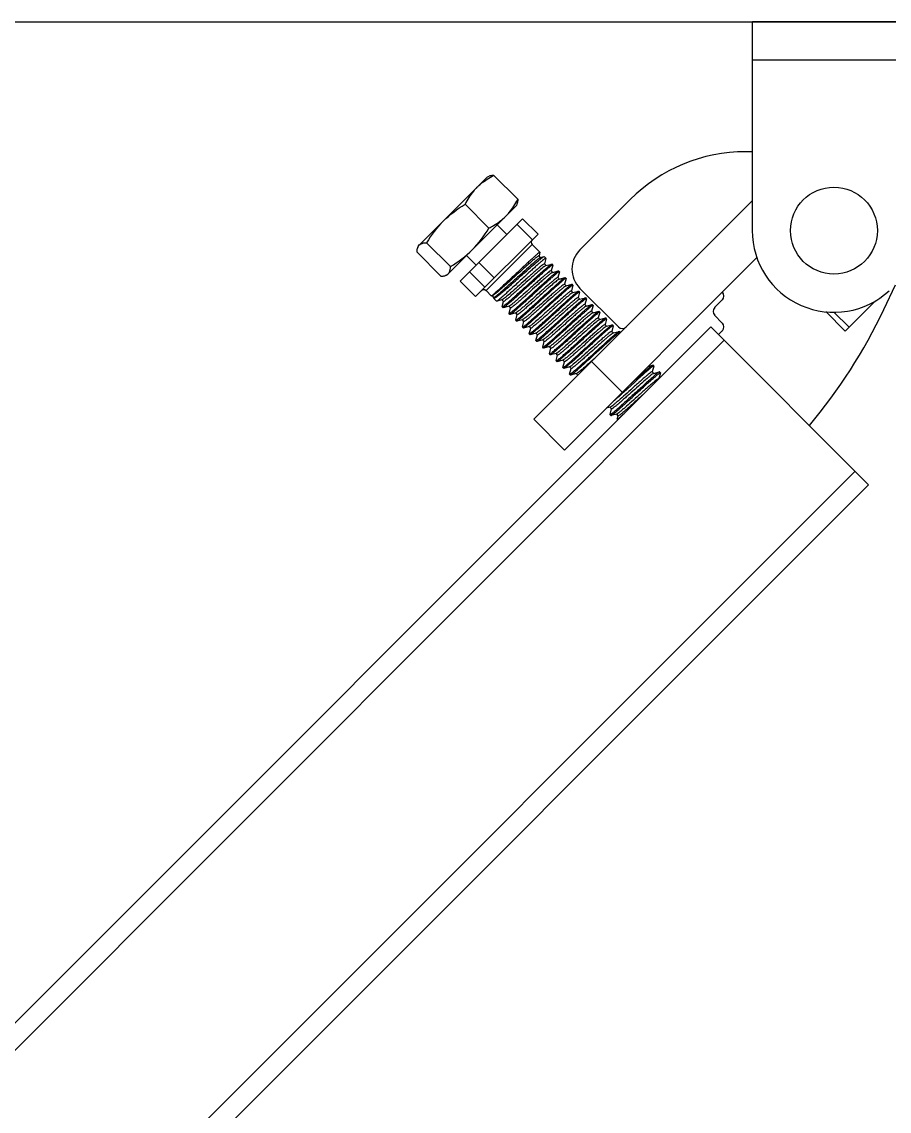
# Model space of a CAD drawing. Extents: x 27938 to 1507990, y 110129 to 923079.
# Drawn here: x 671995 to 673299, y 367902 to 369538 of the extents above; entities that cross this region are included whole.
import ezdxf

# ---------------------------------------------------------------- set-up
doc = ezdxf.new("R2010")
doc.units = 0
doc.header["$LTSCALE"] = 1000
doc.header["$MEASUREMENT"] = 0
doc.layers.add('BZ', color=2, linetype='Continuous')

msp = doc.modelspace()

# ---------------------------------------------------------------- linework, layer by layer
for p, q in [((673093, 369224.3), (673093, 369537.9)), ((673788, 369537.9), (673093, 369537.9)), ((673093, 369480.7), (673675.4, 369480.7)), ((673093, 369342.8), (673083, 369342.8)), ((672591.1, 369201.1), (672695.2, 369305.2)), ((672695.2, 369305.2), (672697.6, 369306.1)), ((672704.6, 369307.2), (672740.5, 369271.3)), ((672634.5, 369157.8), (672738.6, 369261.8)), ((672661.3, 369263.8), (672697.2, 369228)), ((672739.4, 369264.2), (672738.6, 369261.8)), ((673093, 369269.3), (672764.6, 368940.9)), ((672909.6, 369271), (672834, 369195.4)), ((672747.8, 369242.2), (672654.1, 369148.5)), ((672709.7, 369232.9), (672724.1, 369218.5)), ((672739.4, 369233.8), (672762.5, 369210.6)), ((672747.8, 369242.2), (672771, 369219.1)), ((672677.2, 369125.4), (672771, 369219.1)), ((672591.1, 369201.1), (672590.3, 369198.8)), ((672603.6, 369206.1), (672639.5, 369170.3)), ((672762.3, 369203.4), (672692.9, 369134.1)), ((672773.9, 369191.8), (672762.3, 369203.4)), ((672589.2, 369191.7), (672625, 369155.8)), ((672663.4, 369186.7), (672677.9, 369172.2)), ((672772.4, 369186.4), (672774.8, 369183.9)), ((672773.9, 369191.7), (672772.5, 369186.3)), ((672773.9, 369191.7), (672773.9, 369191.8)), ((672774.6, 369183.9), (672780.1, 369185.3)), ((672780.1, 369185.3), (672780.4, 369185.3)), ((672782.9, 369182.9), (672780.4, 369185.3)), ((672782.9, 369182.6), (672780.6, 369174.2)), ((672782.9, 369182.6), (672782.9, 369182.9)), ((672810.8, 368894.7), (673100, 369183.8)), ((672682, 369176.4), (672705.1, 369153.2)), ((672780.5, 369174.2), (672783, 369171.8)), ((672782.8, 369171.7), (672791.5, 369174)), ((672790.6, 369164.1), (672793.1, 369161.6)), ((672793, 369172.5), (672790.7, 369164.1)), ((672791.5, 369174), (672791.7, 369174)), ((672793, 369172.7), (672791.7, 369174)), ((672792.9, 369161.6), (672801.6, 369163.9)), ((672793, 369172.5), (672793, 369172.7)), ((672801.6, 369163.9), (672801.8, 369163.9)), ((672803.1, 369162.6), (672801.8, 369163.9)), ((672632.1, 369156.9), (672634.5, 369157.8)), ((672654.1, 369148.5), (672677.2, 369125.4)), ((672668, 369162.4), (672691.1, 369139.2)), ((672800.8, 369154), (672803.2, 369151.5)), ((672803.1, 369162.4), (672800.9, 369154)), ((672803, 369151.5), (672811.7, 369153.8)), ((672803.1, 369162.4), (672803.1, 369162.6)), ((672813.2, 369152.3), (672811, 369143.8)), ((672811.7, 369153.8), (672812, 369153.8)), ((672813.2, 369152.5), (672812, 369153.8)), ((672813.2, 369152.3), (672813.2, 369152.5)), ((672700.9, 369126), (672692.9, 369134.1)), ((672810.9, 369143.9), (672813.3, 369141.4)), ((672813.1, 369141.3), (672821.8, 369143.7)), ((672821, 369133.7), (672823.5, 369131.3)), ((672823.4, 369142.1), (672821.1, 369133.7)), ((672821.8, 369143.7), (672822.1, 369143.6)), ((672823.3, 369142.4), (672822.1, 369143.6)), ((672823.2, 369131.2), (672832, 369133.5)), ((672823.4, 369142.1), (672823.3, 369142.4)), ((672833.5, 369132), (672831.2, 369123.6)), ((672832, 369133.5), (672832.2, 369133.5)), ((672833.5, 369132.3), (672832.2, 369133.5)), ((672833.5, 369132), (672833.5, 369132.3)), ((672834, 369137.5), (672891.8, 369079.7)), ((673290.6, 369105.9), (673308.1, 369142.7)), ((672701, 369126), (672700.9, 369126)), ((672702.5, 369126.4), (672701, 369126)), ((672704.8, 369123.9), (672702.4, 369126.4)), ((672704.5, 369122.9), (672704.7, 369123.9)), ((672704.5, 369122.9), (672704.5, 369122.4)), ((672708.7, 369118.2), (672704.5, 369122.4)), ((672708.9, 369118.2), (672708.7, 369118.2)), ((672716.8, 369120.3), (672708.9, 369118.2)), ((672719, 369117.8), (672716.6, 369120.3)), ((672716.9, 369110.3), (672719, 369117.9)), ((672794.8, 369118.2), (672776.9, 369101.8)), ((672831.1, 369123.6), (672833.6, 369121.2)), ((672833.4, 369121.1), (672833.2, 369121.1)), ((672833.4, 369121.1), (672842.1, 369123.4)), ((672843.6, 369121.9), (672841.3, 369113.5)), ((672842.1, 369123.4), (672842.3, 369123.4)), ((672843.6, 369122.1), (672842.3, 369123.4)), ((672843.6, 369121.9), (672843.6, 369122.1)), ((673047.9, 369120.2), (673036.4, 369108.6)), ((673232.5, 369073.5), (673278, 369119)), ((672716.9, 369110.3), (672717, 369110)), ((672718.5, 369108.4), (672717, 369110)), ((672727.5, 369110.7), (672718.8, 369108.4)), ((672729.7, 369108.2), (672727.3, 369110.7)), ((672727.4, 369099.8), (672729.6, 369108.2)), ((672727.4, 369099.8), (672727.4, 369099.6)), ((672728.6, 369098.3), (672727.4, 369099.6)), ((672728.9, 369098.3), (672728.6, 369098.3)), ((672737.6, 369100.6), (672728.9, 369098.3)), ((672739.8, 369098.1), (672737.4, 369100.6)), ((672737.5, 369089.7), (672739.7, 369098.1)), ((672737.8, 369100.7), (672737.6, 369100.6)), ((672785.8, 369093), (672803.7, 369109.3)), ((672841.2, 369113.5), (672843.7, 369111)), ((672843.5, 369111), (672852.2, 369113.3)), ((672853.7, 369111.8), (672851.4, 369103.4)), ((672851.4, 369103.4), (672853.8, 369100.9)), ((672852.2, 369113.3), (672852.4, 369113.3)), ((672853.7, 369112), (672852.4, 369113.3)), ((672853.6, 369100.9), (672862.3, 369103.2)), ((672853.7, 369111.8), (672853.7, 369112)), ((672863.8, 369101.7), (672861.6, 369093.2)), ((672862.3, 369103.2), (672862.5, 369103.2)), ((672863.8, 369101.9), (672862.5, 369103.2)), ((672863.8, 369101.7), (672863.8, 369101.9)), ((673203.4, 369102.6), (673232.5, 369073.5)), ((673215.6, 369101.9), (673238.3, 369079.2)), ((672737.5, 369089.7), (672737.5, 369089.4)), ((672738.8, 369088.2), (672737.5, 369089.4)), ((672739, 369088.2), (672738.8, 369088.2)), ((672747.7, 369090.5), (672739, 369088.2)), ((672749.9, 369088), (672747.5, 369090.4)), ((672747.6, 369079.6), (672749.9, 369088)), ((672861.5, 369093.3), (672863.9, 369090.8)), ((672863.7, 369090.8), (672872.4, 369093.1)), ((672871.6, 369083.1), (672874, 369080.7)), ((672873.9, 369091.5), (672871.7, 369083.1)), ((672872.4, 369093.1), (672872.7, 369093.1)), ((672873.9, 369091.8), (672872.7, 369093.1)), ((672873.8, 369080.6), (672882.5, 369083)), ((672873.9, 369091.5), (672873.9, 369091.8)), ((672884.1, 369081.4), (672881.8, 369073)), ((672882.5, 369083), (672882.8, 369082.9)), ((672884, 369081.7), (672882.8, 369082.9)), ((673036.4, 369097.1), (673047.9, 369085.5)), ((670453.3, 366502.4), (673030.6, 369079.7)), ((672747.6, 369079.6), (672747.6, 369079.3)), ((672748.9, 369078.1), (672747.6, 369079.3)), ((672749.1, 369078), (672748.9, 369078.1)), ((672757.8, 369080.4), (672749.1, 369078)), ((672760.1, 369077.9), (672757.6, 369080.3)), ((672757.7, 369069.4), (672760, 369077.9)), ((672757.7, 369069.4), (672757.7, 369069.2)), ((672759, 369067.9), (672757.7, 369069.2)), ((672759.2, 369067.9), (672759, 369067.9)), ((672767.9, 369070.3), (672759.2, 369067.9)), ((672770.2, 369067.7), (672767.7, 369070.2)), ((672767.8, 369059.3), (672770.1, 369067.8)), ((672881.7, 369073), (672884.2, 369070.6)), ((672884, 369070.5), (672883.7, 369070.4)), ((672884, 369070.5), (672892.7, 369072.8)), ((672892.7, 369072.8), (672892.9, 369072.8)), ((672894.2, 369071.6), (672892.9, 369072.8)), ((672894.2, 369071.3), (672893.9, 369070.2)), ((672894.2, 369071.3), (672894.2, 369071.6)), ((673267.7, 368842.6), (673030.6, 369079.7)), ((673047.9, 369073.9), (673042.1, 369068.1)), ((670473.5, 366482.2), (673050.8, 369059.5)), ((672767.8, 369059.3), (672767.9, 369059.1)), ((672769.1, 369057.8), (672767.9, 369059.1)), ((672769.4, 369057.8), (672769.1, 369057.8)), ((672778.1, 369060.1), (672769.4, 369057.8)), ((672780.3, 369057.6), (672777.9, 369060.1)), ((672778, 369049.2), (672780.2, 369057.7)), ((672778, 369049.2), (672778, 369049)), ((672779.2, 369047.7), (672778, 369049)), ((672788.2, 369050), (672779.5, 369047.7)), ((672790.4, 369047.5), (672788, 369050)), ((672779.5, 369047.7), (672779.2, 369047.7)), ((672788.1, 369039.1), (672790.3, 369047.5)), ((672788.1, 369039.1), (672788.1, 369038.8)), ((672789.4, 369037.6), (672788.1, 369038.8)), ((672789.6, 369037.6), (672789.4, 369037.6)), ((672798.3, 369039.9), (672789.6, 369037.6)), ((672800.5, 369037.4), (672798.1, 369039.8)), ((672798.2, 369029), (672800.5, 369037.4)), ((672798.5, 369040), (672798.3, 369039.9)), ((672798.2, 369029), (672798.2, 369028.7)), ((672799.5, 369027.5), (672798.2, 369028.7)), ((672799.7, 369027.4), (672799.5, 369027.5)), ((672808.4, 369029.8), (672799.7, 369027.4)), ((672810.7, 369027.3), (672808.2, 369029.7)), ((672808.3, 369018.8), (672810.6, 369027.3)), ((672808.3, 369018.8), (672808.3, 369018.6)), ((672809.6, 369017.3), (672808.3, 369018.6)), ((672809.8, 369017.3), (672809.6, 369017.3)), ((672818.5, 369019.7), (672809.8, 369017.3)), ((672820.8, 369017.2), (672818.3, 369019.6)), ((672818.4, 369008.7), (672820.7, 369017.2)), ((672897.6, 368981.4), (672851.3, 369027.7)), ((672936.7, 369020.5), (672937.9, 369020.8)), ((672937.9, 369020.8), (672943.3, 369022.2)), ((672944.8, 369020.7), (672942.5, 369012.3)), ((672943.3, 369022.2), (672943.5, 369022.2)), ((672944.8, 369021), (672943.5, 369022.2)), ((672944.8, 369020.7), (672944.8, 369021)), ((672818.4, 369008.7), (672818.5, 369008.5)), ((672819.7, 369007.2), (672818.5, 369008.5)), ((672820, 369007.2), (672819.7, 369007.2)), ((672828.7, 369009.5), (672820, 369007.2)), ((672830.8, 369007.1), (672828.4, 369009.5)), ((672942.4, 369012.3), (672944.9, 369009.9)), ((672944.7, 369009.8), (672953.4, 369012.1)), ((672954.9, 369010.6), (672952.6, 369002.2)), ((672953.4, 369012.1), (672953.2, 369012.1)), ((672953.6, 369012.1), (672953.4, 369012.1)), ((672954.9, 369010.8), (672953.6, 369012.1)), ((672954.9, 369010.8), (672954.9, 369010.6)), ((672916.3, 368996.7), (672899.3, 368981.3)), ((672905.8, 368989.6), (672915, 368998)), ((672899.3, 368981.3), (672898.4, 368980.5)), ((672879.3, 368958.9), (672873.6, 368957.4)), ((672881.5, 368956.4), (672879, 368958.9)), ((672879.2, 368948), (672881.4, 368956.5)), ((672810.8, 368894.7), (672764.6, 368940.9)), ((672879.2, 368947.8), (672879.2, 368948)), ((672880.4, 368946.5), (672879.2, 368947.8)), ((672880.4, 368946.5), (672880.7, 368946.5)), ((672889.4, 368948.8), (672880.7, 368946.5)), ((672891.6, 368946.3), (672889.2, 368948.8)), ((672889.6, 368948.9), (672889.4, 368948.8)), ((672890.1, 368941), (672891.5, 368946.3)), ((672890.1, 368941), (672890.2, 368940.9)), ((672891.8, 368940.9), (672890.2, 368940.9)), ((670670.1, 366285.6), (673247.4, 368862.9)), ((670690.4, 366265.4), (673267.7, 368842.6))]:
    msp.add_line(p, q)
msp.add_circle((673215.6, 369224.3), 65.3)
for centre, radius, start, end in [((673083.1, 369097.5), 245.3, 90.0086, 135), ((673215.6, 369224.3), 122.7, 180, 312.6204), ((672765.7, 369206.9), 4.91, 135, 225), ((672862.9, 369166.5), 40.9, 135, 225), ((672689.4, 369130.6), 4.91, 45, 135), ((673042.2, 369126), 8.18, 315, 45), ((673042.2, 369102.9), 8.18, 135, 225), ((672552.1, 369457), 817.8, 320.0192, 334.5723), ((673042.2, 369079.7), 8.18, 315, 45), ((672897.6, 369085.5), 8.18, 225, 315), ((669916.1, 372319.8), 4410.1, 311.7193, 311.8446), ((674786.6, 366938.8), 2782.7, 132.0736, 132.2686)]:
    msp.add_arc(centre, radius, start, end)
for points, knots in [([(672679.2, 369289.3), (672681.1, 369291.1), (672688.8, 369298.1), (672697.7, 369303.6), (672704.6, 369307.2)], [0, 0, 0, 0, 0.248254, 1, 1, 1, 1]), ([(672704.6, 369307.2), (672704, 369307.1), (672701.6, 369307), (672699.2, 369306.7), (672697.5, 369306.1)], [0, 0, 0, 0, 0.270862, 1, 1, 1, 1]), ([(672679.2, 369289.3), (672677.4, 369287.4), (672670.4, 369279.7), (672664.9, 369270.8), (672661.3, 369263.8)], [0, 0, 0, 0, 0.248254, 1, 1, 1, 1]), ([(672722.6, 369245.9), (672724.4, 369247.7), (672731.4, 369255.4), (672736.9, 369264.3), (672740.5, 369271.3)], [0, 0, 0, 0, 0.248254, 1, 1, 1, 1]), ([(672740.5, 369271.3), (672740.5, 369270.6), (672740.4, 369268.2), (672740, 369265.8), (672739.4, 369264.2)], [0, 0, 0, 0, 0.270862, 1, 1, 1, 1]), ([(672697.2, 369228), (672699.5, 369229.2), (672708.6, 369234.1), (672717.1, 369240.4), (672722.6, 369245.9)], [0, 0, 0, 0, 0.25305, 1, 1, 1, 1]), ([(672589.2, 369191.7), (672589.2, 369192.3), (672589.3, 369194.8), (672589.7, 369197.2), (672590.3, 369198.8)], [0, 0, 0, 0, 0.270862, 1, 1, 1, 1]), ([(672590.3, 369198.8), (672590.4, 369199.2), (672591, 369200.6), (672591.9, 369201.9), (672592.6, 369202.7)], [0, 0, 0, 0, 0.261173, 1, 1, 1, 1]), ([(672592.6, 369202.7), (672593.2, 369203.3), (672596.4, 369205.6), (672600.6, 369206.1), (672603.6, 369206.1)], [0, 0, 0, 0, 0.22235, 1, 1, 1, 1]), ([(672772.4, 369186.4), (672772.3, 369186.4), (672771.9, 369186.3), (672771.3, 369186), (672770.4, 369185.4), (672768.6, 369184.1), (672765.7, 369181.7), (672761.5, 369178.1), (672756.5, 369173.7), (672750.8, 369168.6), (672744.6, 369163), (672738.2, 369157.2), (672731.8, 369151.4), (672725.6, 369145.8), (672719.8, 369140.7), (672714.6, 369136.1), (672710.3, 369132.3), (672706.8, 369129.4), (672704.4, 369127.5), (672703.1, 369126.6), (672702.5, 369126.4)], [0, 0, 0, 0, 0.003403, 0.010859, 0.022763, 0.03908, 0.084361, 0.145013, 0.218706, 0.302631, 0.393625, 0.488307, 0.583205, 0.674888, 0.760095, 0.835845, 0.89954, 0.949057, 0.982826, 1, 1, 1, 1]), ([(672773.8, 369183.5), (672773.1, 369183), (672771.3, 369181.7), (672766.5, 369177.8), (672758.7, 369170.9), (672747.8, 369161.1), (672737.8, 369152.1), (672729.7, 369144.8), (672724, 369139.7), (672718.9, 369135), (672714.4, 369131.1), (672710.7, 369127.9), (672708.1, 369125.9), (672706.5, 369124.7), (672705.7, 369124.2), (672705.2, 369123.9), (672704.9, 369123.9), (672704.8, 369123.9)], [0, 0, 0, 0, 0.028596, 0.073027, 0.202674, 0.370878, 0.554611, 0.644603, 0.729354, 0.806116, 0.872445, 0.926278, 0.966, 0.980209, 0.990539, 0.997006, 1, 1, 1, 1]), ([(672773.9, 369191.8), (672773.8, 369191.9), (672773.5, 369191.8), (672773.1, 369191.5), (672772.4, 369191), (672771, 369189.9), (672768.7, 369188), (672765.4, 369185), (672761.4, 369181.4), (672756.7, 369177), (672751.4, 369172.2), (672747.8, 369168.8), (672745.9, 369167.1)], [0, 0, 0, 0, 0.005961, 0.020019, 0.042763, 0.074169, 0.16218, 0.281779, 0.42973, 0.601989, 0.793845, 1, 1, 1, 1]), ([(672751.4, 369161.6), (672754.9, 369164.7), (672761.2, 369170.3), (672768.8, 369176.8), (672773.8, 369180.9), (672776.5, 369183.1), (672778.5, 369184.5), (672779.6, 369185.2), (672780.1, 369185.3)], [0, 0, 0, 0, 0.372718, 0.681061, 0.801832, 0.896452, 0.962849, 1, 1, 1, 1]), ([(672782.9, 369182.9), (672782.8, 369182.9), (672782.5, 369182.9), (672782, 369182.6), (672781.3, 369182.1), (672779.9, 369181.1), (672777.5, 369179.2), (672774.2, 369176.3), (672770, 369172.7), (672765.3, 369168.4), (672760, 369163.7), (672756.3, 369160.3), (672754.4, 369158.6)], [0, 0, 0, 0, 0.00672, 0.021093, 0.043999, 0.075491, 0.163523, 0.283007, 0.430749, 0.60272, 0.794233, 1, 1, 1, 1]), ([(672774.6, 369183.9), (672774.6, 369183.8), (672774.3, 369183.7), (672774, 369183.6), (672773.8, 369183.5)], [0, 0, 0, 0, 0.181453, 1, 1, 1, 1]), ([(672636, 369159.3), (672636.6, 369159.9), (672639, 369163.1), (672639.4, 369167.2), (672639.5, 369170.3)], [0, 0, 0, 0, 0.22235, 1, 1, 1, 1]), ([(672745.9, 369167.1), (672740.7, 369162.2), (672733, 369155), (672723, 369145.6), (672716.3, 369139.4), (672710.5, 369134.1), (672706.5, 369130.5), (672704, 369128.2), (672702.6, 369127.1), (672701.7, 369126.4), (672701.2, 369126.1), (672701, 369126)], [0, 0, 0, 0, 0.352343, 0.521286, 0.674411, 0.804337, 0.904804, 0.942423, 0.971006, 0.990237, 1, 1, 1, 1]), ([(672780.5, 369174.2), (672780.5, 369174.3), (672780.1, 369174.2), (672779.3, 369173.8), (672777.6, 369172.6), (672774.9, 369170.5), (672771.4, 369167.5), (672767.1, 369163.9), (672762.3, 369159.6), (672757, 369154.9), (672749.6, 369148.3), (672740.5, 369140.1), (672730.7, 369131.5), (672723.8, 369125.4), (672719.6, 369122.1), (672718.1, 369121), (672717.4, 369120.6)], [0, 0, 0, 0, 0.003326, 0.010207, 0.036006, 0.077506, 0.133409, 0.201849, 0.280515, 0.366741, 0.457609, 0.640942, 0.80605, 0.931108, 0.973278, 1, 1, 1, 1]), ([(672781.9, 369171.3), (672781.2, 369170.8), (672779.5, 369169.6), (672775.1, 369166.1), (672768, 369159.9), (672758.2, 369151.2), (672749.2, 369143.1), (672741.9, 369136.6), (672736.7, 369132), (672732, 369127.8), (672727.9, 369124.3), (672724.5, 369121.4), (672721.9, 369119.4), (672720.2, 369118.2), (672719.4, 369117.8), (672719.1, 369117.8), (672719, 369117.8)], [0, 0, 0, 0, 0.02987, 0.074864, 0.204049, 0.370755, 0.553129, 0.642736, 0.727349, 0.804209, 0.870824, 0.925059, 0.965214, 0.990129, 0.996773, 1, 1, 1, 1]), ([(672790.6, 369164.1), (672790.6, 369164.2), (672790.2, 369164.1), (672789.3, 369163.6), (672787.5, 369162.4), (672784.8, 369160.1), (672781.1, 369157), (672776.6, 369153.2), (672771.6, 369148.7), (672766.1, 369143.9), (672758.5, 369137), (672750.9, 369130.3), (672743.7, 369123.8), (672738.9, 369119.7), (672734.8, 369116.2), (672731.6, 369113.5), (672729.2, 369111.8), (672728, 369110.9), (672727.5, 369110.7)], [0, 0, 0, 0, 0.003454, 0.01069, 0.03788, 0.081592, 0.14037, 0.212137, 0.294327, 0.383985, 0.477885, 0.664852, 0.751185, 0.82854, 0.894141, 0.945652, 0.981282, 1, 1, 1, 1]), ([(672763.1, 369149.8), (672766.6, 369153), (672771.6, 369157.5), (672778, 369163.2), (672782.1, 369166.7), (672785.5, 369169.6), (672788.1, 369171.8), (672790, 369173.2), (672791.1, 369173.9), (672791.5, 369174)], [0, 0, 0, 0, 0.377224, 0.54287, 0.687753, 0.808376, 0.901881, 0.966123, 1, 1, 1, 1]), ([(672793, 369172.7), (672792.9, 369172.8), (672792.6, 369172.7), (672791.8, 369172.3), (672790.2, 369171.1), (672787.7, 369169.1), (672784.3, 369166.2), (672780.1, 369162.6), (672775.3, 369158.4), (672770.1, 369153.6), (672766.4, 369150.2), (672764.5, 369148.5)], [0, 0, 0, 0, 0.006764, 0.021168, 0.075586, 0.163643, 0.283139, 0.43087, 0.602811, 0.794278, 1, 1, 1, 1]), ([(672773.3, 369139.7), (672776.8, 369142.8), (672781.8, 369147.3), (672788.2, 369153), (672792.2, 369156.6), (672795.6, 369159.5), (672798.3, 369161.7), (672800.2, 369163.1), (672801.2, 369163.8), (672801.6, 369163.9)], [0, 0, 0, 0, 0.377469, 0.543191, 0.688109, 0.808726, 0.902172, 0.966298, 1, 1, 1, 1]), ([(672803.1, 369162.6), (672803, 369162.7), (672802.7, 369162.6), (672802.3, 369162.4), (672801.5, 369161.9), (672800.1, 369160.9), (672797.8, 369159), (672794.4, 369156.1), (672790.2, 369152.5), (672785.5, 369148.2), (672780.2, 369143.5), (672776.5, 369140.1), (672774.6, 369138.4)], [0, 0, 0, 0, 0.006769, 0.021177, 0.044114, 0.075625, 0.163681, 0.283172, 0.430898, 0.602836, 0.794292, 1, 1, 1, 1]), ([(672782.8, 369171.7), (672782.7, 369171.7), (672782.4, 369171.6), (672782.1, 369171.4), (672781.9, 369171.3)], [0, 0, 0, 0, 0.180154, 1, 1, 1, 1]), ([(672625, 369155.8), (672625.7, 369155.8), (672628.1, 369155.9), (672630.5, 369156.3), (672632.2, 369156.9)], [0, 0, 0, 0, 0.270862, 1, 1, 1, 1]), ([(672632.2, 369156.9), (672632.5, 369157.1), (672633.9, 369157.6), (672635.2, 369158.5), (672636, 369159.3)], [0, 0, 0, 0, 0.261173, 1, 1, 1, 1]), ([(672704.5, 369122.4), (672704.6, 369122.3), (672705.2, 369122.4), (672706, 369122.9), (672707.4, 369123.8), (672710, 369125.7), (672714.2, 369129.1), (672720.2, 369134.1), (672727.2, 369140.2), (672735, 369147.1), (672743.1, 369154.3), (672748.6, 369159.2), (672751.4, 369161.6)], [0, 0, 0, 0, 0.007718, 0.024092, 0.050069, 0.085552, 0.183385, 0.312896, 0.467567, 0.639554, 0.820094, 1, 1, 1, 1]), ([(672754.4, 369158.6), (672749.2, 369153.8), (672741.5, 369146.7), (672731.5, 369137.6), (672724.7, 369131.5), (672718.9, 369126.3), (672714.8, 369122.7), (672712.1, 369120.5), (672710.7, 369119.4), (672709.7, 369118.6), (672709.1, 369118.3), (672708.9, 369118.2)], [0, 0, 0, 0, 0.348378, 0.515751, 0.667951, 0.797828, 0.899283, 0.937823, 0.967619, 0.988371, 1, 1, 1, 1]), ([(672717, 369110), (672717.1, 369109.9), (672717.6, 369110.1), (672718.4, 369110.5), (672719.7, 369111.5), (672721.4, 369112.8), (672723.5, 369114.5), (672727.1, 369117.5), (672732.3, 369122), (672739.2, 369128.2), (672746.9, 369135.1), (672755, 369142.4), (672760.4, 369147.4), (672763.1, 369149.8)], [0, 0, 0, 0, 0.006963, 0.023033, 0.048864, 0.084278, 0.128882, 0.182131, 0.311785, 0.466682, 0.638948, 0.819791, 1, 1, 1, 1]), ([(672764.5, 369148.5), (672759.3, 369143.8), (672751.6, 369136.8), (672741.6, 369127.7), (672734.8, 369121.6), (672729, 369116.4), (672724.4, 369112.5), (672721.3, 369110), (672719.6, 369108.8), (672719, 369108.5), (672718.8, 369108.4)], [0, 0, 0, 0, 0.34673, 0.51345, 0.665272, 0.795129, 0.896992, 0.966206, 0.987594, 1, 1, 1, 1]), ([(672792.9, 369161.6), (672792.4, 369161.5), (672791.1, 369160.6), (672788.8, 369158.9), (672785.5, 369156.1), (672781.5, 369152.7), (672776.7, 369148.5), (672769.4, 369142.1), (672761.9, 369135.3), (672754.3, 369128.5), (672748.8, 369123.6), (672743.7, 369119.1), (672739.3, 369115.3), (672735.6, 369112.2), (672732.8, 369110), (672731, 369108.7), (672730.1, 369108.2), (672729.8, 369108.2), (672729.7, 369108.2)], [0, 0, 0, 0, 0.01868, 0.054279, 0.105765, 0.171349, 0.248696, 0.335028, 0.522011, 0.615926, 0.705601, 0.787808, 0.859593, 0.918386, 0.962109, 0.989307, 0.996546, 1, 1, 1, 1]), ([(672800.8, 369154), (672800.7, 369154), (672800.3, 369154), (672799.5, 369153.5), (672797.7, 369152.3), (672795, 369150.1), (672791.4, 369147.1), (672787.1, 369143.3), (672782.1, 369139), (672776.7, 369134.2), (672769.2, 369127.5), (672760.1, 369119.3), (672751.5, 369111.7), (672745.6, 369106.6), (672742.2, 369103.8), (672739.7, 369101.9), (672738.3, 369100.9), (672737.8, 369100.7)], [0, 0, 0, 0, 0.0034, 0.010481, 0.037064, 0.079814, 0.137351, 0.207694, 0.288393, 0.376621, 0.469285, 0.654869, 0.819322, 0.88628, 0.93982, 0.978116, 1, 1, 1, 1]), ([(672802.2, 369151.1), (672801.6, 369150.7), (672800, 369149.5), (672795.7, 369146.1), (672788.7, 369140.1), (672779, 369131.4), (672770.1, 369123.4), (672762.8, 369116.9), (672757.6, 369112.3), (672752.9, 369108.2), (672748.7, 369104.6), (672745.3, 369101.7), (672742.7, 369099.7), (672741, 369098.5), (672740.2, 369098.1), (672739.9, 369098), (672739.8, 369098.1)], [0, 0, 0, 0, 0.028607, 0.072452, 0.199893, 0.36582, 0.548462, 0.638549, 0.723814, 0.801433, 0.868843, 0.923828, 0.964605, 0.989945, 0.99671, 1, 1, 1, 1]), ([(672783.4, 369129.5), (672786.9, 369132.7), (672791.9, 369137.2), (672798.3, 369142.9), (672802.3, 369146.5), (672805.7, 369149.4), (672808.4, 369151.6), (672810.3, 369153), (672811.3, 369153.7), (672811.7, 369153.8)], [0, 0, 0, 0, 0.377471, 0.543199, 0.68812, 0.808735, 0.902176, 0.966298, 1, 1, 1, 1]), ([(672813.2, 369152.5), (672813.2, 369152.6), (672812.8, 369152.5), (672812.1, 369152.1), (672810.4, 369150.9), (672807.9, 369148.9), (672804.5, 369146), (672800.4, 369142.4), (672795.6, 369138.1), (672790.3, 369133.3), (672786.6, 369130), (672784.7, 369128.3)], [0, 0, 0, 0, 0.006751, 0.021138, 0.075529, 0.163569, 0.283057, 0.430793, 0.602755, 0.79425, 1, 1, 1, 1]), ([(672803, 369151.5), (672803, 369151.5), (672802.7, 369151.4), (672802.4, 369151.2), (672802.2, 369151.1)], [0, 0, 0, 0, 0.185393, 1, 1, 1, 1]), ([(672727.4, 369099.6), (672727.5, 369099.5), (672728, 369099.7), (672728.8, 369100.2), (672730.1, 369101.1), (672731.8, 369102.4), (672733.9, 369104.2), (672737.4, 369107.2), (672742.5, 369111.7), (672749.5, 369118), (672757.1, 369124.9), (672765.2, 369132.2), (672770.6, 369137.2), (672773.3, 369139.7)], [0, 0, 0, 0, 0.006649, 0.022591, 0.048358, 0.08374, 0.128335, 0.181594, 0.311309, 0.466309, 0.638694, 0.819661, 1, 1, 1, 1]), ([(672774.6, 369138.4), (672769.4, 369133.7), (672761.7, 369126.6), (672751.7, 369117.6), (672744.9, 369111.5), (672739.1, 369106.3), (672734.5, 369102.4), (672731.4, 369099.9), (672729.7, 369098.7), (672729.1, 369098.3), (672728.9, 369098.3)], [0, 0, 0, 0, 0.346741, 0.513465, 0.665282, 0.795135, 0.896996, 0.966208, 0.987595, 1, 1, 1, 1]), ([(672810.9, 369143.9), (672810.8, 369143.9), (672810.5, 369143.9), (672809.6, 369143.4), (672807.9, 369142.2), (672805.2, 369140.1), (672801.7, 369137.1), (672797.4, 369133.4), (672792.6, 369129.2), (672787.3, 369124.4), (672779.8, 369117.8), (672770.8, 369109.7), (672762.2, 369102.1), (672756.2, 369096.9), (672752.8, 369094), (672750.2, 369092), (672748.7, 369091), (672748.1, 369090.7)], [0, 0, 0, 0, 0.003357, 0.010314, 0.036413, 0.078396, 0.134939, 0.204143, 0.283646, 0.370725, 0.462392, 0.646848, 0.81189, 0.879926, 0.93509, 0.975533, 1, 1, 1, 1]), ([(672812.6, 369141.1), (672812, 369140.8), (672810.4, 369139.7), (672807.8, 369137.6), (672804.3, 369134.6), (672798.2, 369129.4), (672789.7, 369121.8), (672780.7, 369113.8), (672773.3, 369107.2), (672768, 369102.5), (672763.2, 369098.3), (672759, 369094.6), (672755.5, 369091.7), (672752.9, 369089.6), (672751.2, 369088.4), (672750.3, 369088), (672750, 369087.9), (672749.9, 369088)], [0, 0, 0, 0, 0.026094, 0.067879, 0.124054, 0.192759, 0.358157, 0.5419, 0.632944, 0.719307, 0.798065, 0.866559, 0.922485, 0.963991, 0.989789, 0.996669, 1, 1, 1, 1]), ([(672821, 369133.7), (672820.9, 369133.8), (672820.4, 369133.7), (672819.7, 369133.3), (672818.6, 369132.5), (672816.4, 369130.8), (672812.9, 369127.9), (672807.8, 369123.6), (672801.9, 369118.3), (672795.3, 369112.5), (672788.4, 369106.3), (672783.8, 369102.1), (672781.4, 369100.1)], [0, 0, 0, 0, 0.007187, 0.023409, 0.049389, 0.084973, 0.183182, 0.313164, 0.468251, 0.640433, 0.820786, 1, 1, 1, 1]), ([(672823.2, 369131.2), (672822.6, 369131.1), (672821.1, 369129.9), (672818.2, 369127.8), (672814.2, 369124.4), (672809.2, 369120), (672803.4, 369114.9), (672794.9, 369107.3), (672788.4, 369101.5), (672784, 369097.5)], [0, 0, 0, 0, 0.036102, 0.107011, 0.209882, 0.340038, 0.491461, 0.657121, 1, 1, 1, 1]), ([(672793.6, 369119.4), (672797, 369122.6), (672802, 369127.1), (672808.4, 369132.8), (672812.4, 369136.3), (672815.8, 369139.2), (672818.5, 369141.5), (672820.4, 369142.8), (672821.4, 369143.6), (672821.8, 369143.7)], [0, 0, 0, 0, 0.377474, 0.5432, 0.688119, 0.808732, 0.902174, 0.966298, 1, 1, 1, 1]), ([(672823.3, 369142.4), (672823.3, 369142.4), (672823, 369142.4), (672822.5, 369142.1), (672821.8, 369141.7), (672820.3, 369140.6), (672818, 369138.7), (672814.6, 369135.9), (672810.5, 369132.2), (672805.7, 369128), (672800.4, 369123.2), (672796.7, 369119.9), (672794.8, 369118.2)], [0, 0, 0, 0, 0.00677, 0.021179, 0.044118, 0.075631, 0.163692, 0.283187, 0.430912, 0.602844, 0.794295, 1, 1, 1, 1]), ([(672803.7, 369109.3), (672807.2, 369112.5), (672812.2, 369117), (672818.5, 369122.7), (672822.6, 369126.2), (672826, 369129.1), (672828.6, 369131.3), (672830.5, 369132.7), (672831.5, 369133.4), (672832, 369133.5)], [0, 0, 0, 0, 0.377469, 0.543192, 0.688111, 0.808729, 0.902174, 0.966298, 1, 1, 1, 1]), ([(672833.5, 369132.3), (672833.4, 369132.3), (672833.1, 369132.3), (672832.3, 369131.8), (672830.7, 369130.7), (672828.1, 369128.6), (672824.7, 369125.7), (672820.6, 369122.1), (672815.8, 369117.9), (672810.5, 369113.1), (672806.9, 369109.8), (672804.9, 369108)], [0, 0, 0, 0, 0.006764, 0.021166, 0.075581, 0.163632, 0.283123, 0.430854, 0.602802, 0.794275, 1, 1, 1, 1]), ([(672813.1, 369141.3), (672813.1, 369141.3), (672812.9, 369141.3), (672812.7, 369141.2), (672812.6, 369141.1)], [0, 0, 0, 0, 0.197861, 1, 1, 1, 1]), ([(672717.4, 369120.6), (672717.3, 369120.6), (672717.2, 369120.5), (672716.9, 369120.4), (672716.8, 369120.3)], [0, 0, 0, 0, 0.308118, 1, 1, 1, 1]), ([(672737.5, 369089.4), (672737.6, 369089.3), (672738.2, 369089.6), (672738.9, 369090), (672740.2, 369091), (672741.9, 369092.3), (672744, 369094.1), (672747.5, 369097.1), (672752.7, 369101.6), (672759.6, 369107.8), (672767.3, 369114.8), (672775.3, 369122.1), (672780.7, 369127.1), (672783.4, 369129.5)], [0, 0, 0, 0, 0.006666, 0.022627, 0.048408, 0.083802, 0.128405, 0.181668, 0.311381, 0.466366, 0.638733, 0.819684, 1, 1, 1, 1]), ([(672784.7, 369128.3), (672779.5, 369123.5), (672771.8, 369116.5), (672761.8, 369107.5), (672755.1, 369101.4), (672749.2, 369096.2), (672744.6, 369092.2), (672741.6, 369089.8), (672739.9, 369088.6), (672739.3, 369088.2), (672739, 369088.2)], [0, 0, 0, 0, 0.346731, 0.513454, 0.665274, 0.795126, 0.896989, 0.966206, 0.987594, 1, 1, 1, 1]), ([(672747.6, 369079.3), (672747.7, 369079.2), (672748.3, 369079.5), (672749, 369079.9), (672750.3, 369080.9), (672752, 369082.2), (672754.1, 369083.9), (672757.6, 369086.9), (672762.8, 369091.5), (672769.7, 369097.7), (672777.4, 369104.7), (672785.4, 369112), (672790.8, 369117), (672793.6, 369119.4)], [0, 0, 0, 0, 0.006653, 0.022601, 0.048372, 0.083758, 0.128357, 0.181617, 0.311328, 0.466323, 0.638705, 0.819669, 1, 1, 1, 1]), ([(672831.1, 369123.6), (672831.1, 369123.7), (672830.7, 369123.6), (672829.9, 369123.2), (672828.2, 369122.1), (672825.7, 369120), (672822.3, 369117.2), (672818.2, 369113.6), (672813.5, 369109.5), (672808.3, 369105), (672801.1, 369098.5), (672792.2, 369090.5), (672782.4, 369081.8), (672775.4, 369075.8), (672771.1, 369072.3), (672769.5, 369071.1), (672768.8, 369070.7)], [0, 0, 0, 0, 0.003275, 0.01, 0.035178, 0.075698, 0.130349, 0.197374, 0.27459, 0.359464, 0.449211, 0.631458, 0.797569, 0.925917, 0.970495, 1, 1, 1, 1]), ([(672833.2, 369121.1), (672832.7, 369120.9), (672831.3, 369119.9), (672828.9, 369118.1), (672825.6, 369115.3), (672821.4, 369111.8), (672816.7, 369107.6), (672809.4, 369101.2), (672801.9, 369094.4), (672794.4, 369087.7), (672789, 369082.8), (672784, 369078.5), (672779.6, 369074.7), (672776, 369071.6), (672773.2, 369069.5), (672771.5, 369068.2), (672770.6, 369067.7), (672770.3, 369067.7), (672770.2, 369067.7)], [0, 0, 0, 0, 0.02094, 0.058446, 0.111386, 0.177943, 0.255788, 0.342174, 0.52817, 0.621201, 0.709853, 0.790993, 0.861757, 0.919661, 0.962695, 0.989457, 0.996584, 1, 1, 1, 1]), ([(672813.8, 369099.2), (672817.3, 369102.3), (672822.3, 369106.9), (672828.7, 369112.6), (672832.7, 369116.1), (672836.1, 369119), (672838.7, 369121.2), (672840.6, 369122.6), (672841.7, 369123.3), (672842.1, 369123.4)], [0, 0, 0, 0, 0.377475, 0.543203, 0.688123, 0.808736, 0.902176, 0.966298, 1, 1, 1, 1]), ([(672843.6, 369122.1), (672843.5, 369122.2), (672843.2, 369122.1), (672842.4, 369121.7), (672840.8, 369120.5), (672838.3, 369118.5), (672834.8, 369115.6), (672830.7, 369112), (672825.9, 369107.8), (672820.7, 369103), (672817, 369099.7), (672815.1, 369097.9)], [0, 0, 0, 0, 0.006753, 0.021141, 0.075535, 0.163578, 0.283068, 0.430803, 0.602762, 0.794253, 1, 1, 1, 1]), ([(672718.8, 369108.4), (672718.7, 369108.4), (672718.6, 369108.4), (672718.6, 369108.4), (672718.5, 369108.4)], [0, 0, 0, 0, 0.601135, 1, 1, 1, 1]), ([(672776.9, 369101.8), (672773.5, 369098.7), (672768.6, 369094.3), (672762.3, 369088.7), (672758.3, 369085.2), (672755, 369082.4), (672752.4, 369080.2), (672750.5, 369078.8), (672749.5, 369078.1), (672749.1, 369078)], [0, 0, 0, 0, 0.37799, 0.543633, 0.688373, 0.808786, 0.902082, 0.966176, 1, 1, 1, 1]), ([(672781.4, 369100.1), (672778.6, 369097.5), (672773.3, 369092.9), (672767.1, 369087.4), (672763, 369084), (672760.7, 369082.2), (672759.1, 369081.1), (672758.2, 369080.5), (672757.8, 369080.4)], [0, 0, 0, 0, 0.374071, 0.682548, 0.803098, 0.897367, 0.963332, 1, 1, 1, 1]), ([(672804.9, 369108), (672799.7, 369103.3), (672792.1, 369096.3), (672782.1, 369087.2), (672775.3, 369081.1), (672769.5, 369076), (672764.8, 369072), (672761.8, 369069.5), (672760.1, 369068.3), (672759.5, 369068), (672759.2, 369067.9)], [0, 0, 0, 0, 0.346742, 0.513466, 0.665282, 0.795133, 0.896995, 0.966208, 0.987595, 1, 1, 1, 1]), ([(672784, 369097.5), (672780.9, 369094.8), (672776.5, 369090.9), (672770.9, 369086), (672767.4, 369083.1), (672764.6, 369080.8), (672762.4, 369079), (672761.2, 369078.2), (672760.2, 369077.7), (672760.1, 369077.9)], [0, 0, 0, 0, 0.397555, 0.569298, 0.716744, 0.835965, 0.923877, 0.978429, 1, 1, 1, 1]), ([(672767.9, 369059.1), (672768, 369059), (672768.5, 369059.2), (672769.3, 369059.7), (672770.6, 369060.6), (672772.2, 369062), (672774.3, 369063.7), (672777.9, 369066.7), (672783, 369071.3), (672790, 369077.5), (672797.6, 369084.4), (672805.6, 369091.8), (672811.1, 369096.7), (672813.8, 369099.2)], [0, 0, 0, 0, 0.006667, 0.022629, 0.048411, 0.083807, 0.128411, 0.181675, 0.311387, 0.466369, 0.638735, 0.819685, 1, 1, 1, 1]), ([(672815.1, 369097.9), (672809.9, 369093.2), (672802.2, 369086.2), (672792.2, 369077.1), (672785.4, 369071), (672779.6, 369065.8), (672775, 369061.9), (672771.9, 369059.4), (672770.2, 369058.2), (672769.6, 369057.9), (672769.4, 369057.8)], [0, 0, 0, 0, 0.346729, 0.513451, 0.665273, 0.795127, 0.896989, 0.966206, 0.987594, 1, 1, 1, 1]), ([(672841.2, 369113.5), (672841.2, 369113.6), (672840.8, 369113.5), (672839.9, 369113), (672838.1, 369111.8), (672835.4, 369109.5), (672831.7, 369106.4), (672827.2, 369102.6), (672822.2, 369098.1), (672816.7, 369093.3), (672809.1, 369086.4), (672801.5, 369079.7), (672794.3, 369073.2), (672789.5, 369069.1), (672785.4, 369065.6), (672782.2, 369062.9), (672779.8, 369061.2), (672778.6, 369060.3), (672778.1, 369060.1)], [0, 0, 0, 0, 0.003453, 0.010691, 0.037881, 0.081592, 0.14037, 0.212138, 0.294327, 0.383985, 0.477885, 0.664851, 0.751185, 0.82854, 0.894141, 0.945651, 0.981282, 1, 1, 1, 1]), ([(672843.5, 369111), (672843, 369110.9), (672841.7, 369110), (672839.4, 369108.3), (672836.1, 369105.5), (672832.1, 369102.1), (672827.3, 369097.9), (672820, 369091.5), (672812.5, 369084.7), (672804.9, 369077.9), (672799.4, 369073), (672794.3, 369068.5), (672789.9, 369064.7), (672786.2, 369061.6), (672783.4, 369059.4), (672781.6, 369058.1), (672780.7, 369057.6), (672780.4, 369057.6), (672780.3, 369057.6)], [0, 0, 0, 0, 0.01868, 0.054278, 0.105765, 0.171349, 0.248696, 0.335028, 0.522011, 0.615926, 0.705601, 0.787809, 0.859594, 0.918387, 0.96211, 0.989307, 0.996546, 1, 1, 1, 1]), ([(672851.4, 369103.4), (672851.3, 369103.4), (672850.9, 369103.4), (672850.1, 369102.9), (672848.2, 369101.6), (672845.5, 369099.4), (672841.8, 369096.3), (672837.3, 369092.5), (672832.3, 369088), (672826.8, 369083.1), (672819.2, 369076.3), (672811.6, 369069.5), (672804.4, 369063.1), (672799.6, 369058.9), (672795.5, 369055.5), (672792.3, 369052.8), (672789.9, 369051), (672788.7, 369050.2), (672788.2, 369050)], [0, 0, 0, 0, 0.003454, 0.01069, 0.03788, 0.081592, 0.14037, 0.212137, 0.294327, 0.383985, 0.477885, 0.664852, 0.751185, 0.82854, 0.894141, 0.945652, 0.981282, 1, 1, 1, 1]), ([(672853.6, 369100.9), (672853.1, 369100.7), (672851.8, 369099.8), (672849.5, 369098.1), (672846.3, 369095.4), (672842.2, 369092), (672837.4, 369087.8), (672830.2, 369081.4), (672822.6, 369074.6), (672815, 369067.8), (672809.5, 369062.9), (672804.4, 369058.4), (672800, 369054.6), (672796.3, 369051.5), (672793.5, 369049.2), (672791.7, 369048), (672790.8, 369047.5), (672790.5, 369047.4), (672790.4, 369047.5)], [0, 0, 0, 0, 0.01868, 0.054279, 0.105765, 0.171349, 0.248696, 0.335028, 0.522011, 0.615925, 0.705601, 0.787808, 0.859593, 0.918386, 0.962109, 0.989307, 0.996546, 1, 1, 1, 1]), ([(672823.9, 369089.1), (672827.4, 369092.2), (672832.4, 369096.8), (672838.8, 369102.4), (672842.8, 369106), (672846.2, 369108.9), (672848.9, 369111.1), (672850.8, 369112.5), (672851.8, 369113.2), (672852.2, 369113.3)], [0, 0, 0, 0, 0.377472, 0.543197, 0.688115, 0.808729, 0.902174, 0.966298, 1, 1, 1, 1]), ([(672853.7, 369112), (672853.6, 369112.1), (672853.3, 369112), (672852.9, 369111.8), (672852.1, 369111.3), (672850.7, 369110.3), (672848.4, 369108.4), (672845, 369105.5), (672840.8, 369101.9), (672836.1, 369097.6), (672830.8, 369092.9), (672827.1, 369089.5), (672825.2, 369087.8)], [0, 0, 0, 0, 0.006772, 0.021184, 0.044125, 0.07564, 0.163702, 0.283197, 0.430921, 0.602852, 0.794299, 1, 1, 1, 1]), ([(672834, 369078.9), (672837.5, 369082.1), (672842.5, 369086.6), (672848.9, 369092.3), (672852.9, 369095.9), (672856.3, 369098.8), (672859, 369101), (672860.9, 369102.4), (672861.9, 369103.1), (672862.3, 369103.2)], [0, 0, 0, 0, 0.377469, 0.543193, 0.688114, 0.808731, 0.902175, 0.966298, 1, 1, 1, 1]), ([(672863.8, 369101.9), (672863.8, 369102), (672863.4, 369101.9), (672862.7, 369101.5), (672861, 369100.3), (672858.5, 369098.3), (672855.1, 369095.4), (672851, 369091.8), (672846.2, 369087.5), (672840.9, 369082.8), (672837.2, 369079.4), (672835.3, 369077.7)], [0, 0, 0, 0, 0.006759, 0.021154, 0.075559, 0.163605, 0.283093, 0.430826, 0.60278, 0.794263, 1, 1, 1, 1]), ([(672757.7, 369069.2), (672757.8, 369069.1), (672758.1, 369069.2), (672758.9, 369069.6), (672760.5, 369070.8), (672763, 369072.8), (672766.3, 369075.6), (672770.4, 369079.1), (672775, 369083.3), (672780.3, 369088), (672783.9, 369091.3), (672785.8, 369093)], [0, 0, 0, 0, 0.006765, 0.021121, 0.075359, 0.163169, 0.282417, 0.429984, 0.601928, 0.793658, 1, 1, 1, 1]), ([(672778, 369049), (672778.1, 369048.9), (672778.6, 369049.1), (672779.4, 369049.6), (672780.7, 369050.5), (672782.4, 369051.8), (672784.5, 369053.6), (672788, 369056.6), (672793.1, 369061.1), (672800.1, 369067.4), (672807.7, 369074.3), (672815.8, 369081.6), (672821.2, 369086.6), (672823.9, 369089.1)], [0, 0, 0, 0, 0.006648, 0.02259, 0.048356, 0.083739, 0.128335, 0.181593, 0.311305, 0.466305, 0.638692, 0.819661, 1, 1, 1, 1]), ([(672825.2, 369087.8), (672820, 369083.1), (672812.3, 369076), (672802.3, 369067), (672795.5, 369060.9), (672789.7, 369055.7), (672785.1, 369051.8), (672782, 369049.3), (672780.3, 369048.1), (672779.7, 369047.7), (672779.5, 369047.7)], [0, 0, 0, 0, 0.346737, 0.513459, 0.66528, 0.795135, 0.896996, 0.966208, 0.987595, 1, 1, 1, 1]), ([(672861.5, 369093.3), (672861.4, 369093.3), (672861.1, 369093.3), (672860.2, 369092.8), (672858.5, 369091.6), (672855.8, 369089.4), (672852.2, 369086.4), (672847.8, 369082.7), (672842.9, 369078.3), (672837.6, 369073.6), (672830, 369066.9), (672821, 369058.7), (672812.4, 369051.1), (672806.4, 369046), (672803, 369043.2), (672800.5, 369041.2), (672799.1, 369040.2), (672798.5, 369040)], [0, 0, 0, 0, 0.003388, 0.010435, 0.036885, 0.079424, 0.136687, 0.206717, 0.287086, 0.374999, 0.46739, 0.652665, 0.817282, 0.884537, 0.938524, 0.977409, 1, 1, 1, 1]), ([(672863, 369090.4), (672862.4, 369090), (672860.8, 369088.9), (672856.5, 369085.5), (672849.6, 369079.5), (672839.9, 369070.9), (672830.9, 369062.8), (672823.6, 369056.3), (672818.4, 369051.7), (672813.6, 369047.5), (672809.5, 369043.9), (672806, 369041), (672803.4, 369039), (672801.8, 369037.8), (672800.9, 369037.4), (672800.6, 369037.3), (672800.5, 369037.4)], [0, 0, 0, 0, 0.027928, 0.071217, 0.197969, 0.363756, 0.546696, 0.637041, 0.722601, 0.800527, 0.868229, 0.923467, 0.96444, 0.989903, 0.996699, 1, 1, 1, 1]), ([(672871.6, 369083.1), (672871.5, 369083.2), (672871.2, 369083.2), (672870.4, 369082.7), (672868.6, 369081.5), (672866, 369079.4), (672862.5, 369076.5), (672858.2, 369072.8), (672853.4, 369068.5), (672848.1, 369063.8), (672840.7, 369057.2), (672831.7, 369049.1), (672823.1, 369041.5), (672817.1, 369036.3), (672813.6, 369033.4), (672811, 369031.4), (672809.5, 369030.3), (672808.9, 369030)], [0, 0, 0, 0, 0.003346, 0.01027, 0.03624, 0.078018, 0.134297, 0.203196, 0.28238, 0.369152, 0.460552, 0.644703, 0.809899, 0.878222, 0.93382, 0.974837, 1, 1, 1, 1]), ([(672844.2, 369068.8), (672847.6, 369072), (672852.6, 369076.5), (672859, 369082.2), (672863, 369085.7), (672866.4, 369088.6), (672869.1, 369090.9), (672871, 369092.2), (672872, 369093), (672872.4, 369093.1)], [0, 0, 0, 0, 0.377477, 0.543204, 0.688124, 0.808736, 0.902175, 0.966298, 1, 1, 1, 1]), ([(672873.9, 369091.8), (672873.9, 369091.9), (672873.6, 369091.8), (672872.8, 369091.4), (672871.1, 369090.2), (672868.6, 369088.1), (672865.2, 369085.3), (672861.1, 369081.6), (672856.3, 369077.4), (672851, 369072.6), (672847.3, 369069.3), (672845.4, 369067.6)], [0, 0, 0, 0, 0.006759, 0.021156, 0.075564, 0.163616, 0.28311, 0.430842, 0.60279, 0.794267, 1, 1, 1, 1]), ([(672854.3, 369058.7), (672857.8, 369061.9), (672862.8, 369066.4), (672869.1, 369072.1), (672873.2, 369075.6), (672876.6, 369078.5), (672879.2, 369080.7), (672881.1, 369082.1), (672882.1, 369082.8), (672882.5, 369083)], [0, 0, 0, 0, 0.377471, 0.543193, 0.688111, 0.808727, 0.902173, 0.966298, 1, 1, 1, 1]), ([(672884, 369081.7), (672884, 369081.7), (672883.7, 369081.7), (672883.2, 369081.4), (672882.5, 369080.9), (672881, 369079.9), (672878.7, 369078), (672875.3, 369075.1), (672871.2, 369071.5), (672866.4, 369067.3), (672861.1, 369062.5), (672857.4, 369059.2), (672855.5, 369057.4)], [0, 0, 0, 0, 0.006773, 0.021185, 0.044126, 0.075641, 0.163702, 0.283196, 0.43092, 0.602853, 0.7943, 1, 1, 1, 1]), ([(672863.7, 369090.8), (672863.7, 369090.7), (672863.4, 369090.7), (672863.2, 369090.5), (672863, 369090.4)], [0, 0, 0, 0, 0.188568, 1, 1, 1, 1]), ([(672884.1, 369081.4), (672884.1, 369081.5), (672884.1, 369081.6), (672884.1, 369081.6), (672884, 369081.7)], [0, 0, 0, 0, 0.601161, 1, 1, 1, 1]), ([(672768.8, 369070.7), (672768.7, 369070.6), (672768.4, 369070.5), (672768.2, 369070.3), (672767.9, 369070.3)], [0, 0, 0, 0, 0.319721, 1, 1, 1, 1]), ([(672788.1, 369038.8), (672788.2, 369038.7), (672788.8, 369039), (672789.5, 369039.4), (672790.8, 369040.4), (672792.5, 369041.7), (672794.6, 369043.5), (672798.1, 369046.5), (672803.3, 369051), (672810.2, 369057.2), (672817.9, 369064.2), (672825.9, 369071.5), (672831.3, 369076.5), (672834, 369078.9)], [0, 0, 0, 0, 0.006657, 0.022608, 0.04838, 0.083767, 0.128365, 0.181625, 0.31134, 0.466334, 0.63871, 0.819671, 1, 1, 1, 1]), ([(672835.3, 369077.7), (672830.1, 369073), (672822.4, 369065.9), (672812.4, 369056.9), (672805.7, 369050.8), (672799.8, 369045.6), (672795.2, 369041.6), (672792.2, 369039.2), (672790.4, 369038), (672789.8, 369037.6), (672789.6, 369037.6)], [0, 0, 0, 0, 0.346738, 0.513461, 0.665279, 0.79513, 0.896992, 0.966208, 0.987594, 1, 1, 1, 1]), ([(672798.2, 369028.7), (672798.3, 369028.6), (672798.9, 369028.9), (672799.6, 369029.3), (672800.9, 369030.3), (672802.6, 369031.6), (672804.7, 369033.3), (672808.2, 369036.4), (672813.4, 369040.9), (672820.3, 369047.1), (672828, 369054.1), (672836, 369061.4), (672841.4, 369066.4), (672844.2, 369068.8)], [0, 0, 0, 0, 0.006662, 0.022621, 0.048399, 0.083791, 0.128394, 0.181657, 0.311368, 0.466355, 0.638726, 0.819681, 1, 1, 1, 1]), ([(672845.4, 369067.6), (672840.2, 369062.8), (672832.5, 369055.8), (672822.5, 369046.7), (672815.8, 369040.7), (672809.9, 369035.5), (672805.3, 369031.5), (672802.3, 369029), (672800.6, 369027.9), (672800, 369027.5), (672799.7, 369027.4)], [0, 0, 0, 0, 0.346729, 0.513449, 0.665271, 0.795127, 0.89699, 0.966206, 0.987594, 1, 1, 1, 1]), ([(672873.4, 369080.4), (672872.8, 369080.1), (672871.3, 369079), (672868.6, 369077), (672865.1, 369074), (672859.1, 369068.9), (672850.5, 369061.2), (672841.5, 369053.2), (672834.1, 369046.5), (672828.9, 369041.9), (672824, 369037.6), (672819.8, 369033.9), (672816.3, 369031), (672813.6, 369028.9), (672811.9, 369027.7), (672811.1, 369027.3), (672810.7, 369027.2), (672810.7, 369027.3)], [0, 0, 0, 0, 0.025403, 0.066618, 0.122365, 0.190786, 0.356034, 0.54008, 0.631389, 0.718055, 0.797129, 0.865924, 0.922112, 0.96382, 0.989746, 0.996658, 1, 1, 1, 1]), ([(672881.7, 369073), (672881.6, 369073.1), (672881.3, 369073), (672880.5, 369072.6), (672878.8, 369071.4), (672876.2, 369069.4), (672872.8, 369066.5), (672868.6, 369062.9), (672863.8, 369058.7), (672858.6, 369054.1), (672851.3, 369047.5), (672842.3, 369039.5), (672832.6, 369030.9), (672825.7, 369024.9), (672821.4, 369021.5), (672819.9, 369020.4), (672819.2, 369020)], [0, 0, 0, 0, 0.003304, 0.010111, 0.035617, 0.076659, 0.131985, 0.199788, 0.27782, 0.363483, 0.453918, 0.636961, 0.802699, 0.929211, 0.972307, 1, 1, 1, 1]), ([(672883.7, 369070.4), (672883.1, 369070.2), (672881.7, 369069.2), (672879.2, 369067.2), (672875.8, 369064.4), (672869.8, 369059.3), (672861.2, 369051.6), (672852.2, 369043.5), (672844.7, 369036.8), (672839.3, 369032), (672834.4, 369027.7), (672830.1, 369024), (672826.5, 369021), (672823.8, 369018.8), (672822, 369017.6), (672821.2, 369017.1), (672820.8, 369017.1), (672820.8, 369017.2)], [0, 0, 0, 0, 0.022835, 0.061922, 0.116063, 0.18342, 0.348093, 0.533262, 0.625558, 0.713362, 0.793619, 0.863541, 0.920711, 0.963177, 0.989581, 0.996616, 1, 1, 1, 1]), ([(672864.4, 369048.6), (672867.9, 369051.7), (672872.9, 369056.3), (672879.3, 369062), (672883.3, 369065.5), (672886.7, 369068.4), (672889.3, 369070.6), (672891.2, 369072), (672892.3, 369072.7), (672892.7, 369072.8)], [0, 0, 0, 0, 0.37747, 0.543196, 0.688117, 0.808733, 0.902176, 0.966298, 1, 1, 1, 1]), ([(672894.2, 369071.6), (672894.1, 369071.6), (672893.8, 369071.6), (672893, 369071.1), (672891.4, 369069.9), (672888.8, 369067.9), (672885.4, 369065), (672881.3, 369061.4), (672876.5, 369057.2), (672871.2, 369052.4), (672867.6, 369049.1), (672865.7, 369047.3)], [0, 0, 0, 0, 0.006754, 0.021145, 0.075539, 0.16358, 0.283067, 0.430802, 0.602761, 0.794254, 1, 1, 1, 1]), ([(672808.3, 369018.6), (672808.4, 369018.5), (672809, 369018.7), (672809.7, 369019.2), (672811.1, 369020.2), (672812.7, 369021.5), (672814.8, 369023.2), (672818.3, 369026.2), (672823.5, 369030.8), (672830.4, 369037), (672838.1, 369044), (672846.1, 369051.3), (672851.6, 369056.2), (672854.3, 369058.7)], [0, 0, 0, 0, 0.006647, 0.022587, 0.048351, 0.083733, 0.128327, 0.181585, 0.3113, 0.466301, 0.638689, 0.819659, 1, 1, 1, 1]), ([(672855.5, 369057.4), (672850.3, 369052.7), (672842.6, 369045.7), (672832.7, 369036.6), (672825.9, 369030.5), (672820.1, 369025.4), (672815.4, 369021.4), (672812.4, 369018.9), (672810.7, 369017.7), (672810.1, 369017.4), (672809.8, 369017.3)], [0, 0, 0, 0, 0.34674, 0.513463, 0.665282, 0.795136, 0.896997, 0.966208, 0.987595, 1, 1, 1, 1]), ([(672818.5, 369008.5), (672818.6, 369008.4), (672819.1, 369008.6), (672819.8, 369009.1), (672821.2, 369010), (672822.8, 369011.4), (672824.9, 369013.1), (672828.5, 369016.1), (672833.6, 369020.7), (672840.5, 369026.9), (672848.2, 369033.8), (672856.2, 369041.2), (672861.7, 369046.1), (672864.4, 369048.6)], [0, 0, 0, 0, 0.006662, 0.022618, 0.048395, 0.083785, 0.128385, 0.181648, 0.311361, 0.46635, 0.638722, 0.819678, 1, 1, 1, 1]), ([(672865.7, 369047.3), (672860.5, 369042.6), (672852.8, 369035.6), (672842.8, 369026.5), (672836, 369020.4), (672830.2, 369015.3), (672825.6, 369011.3), (672822.5, 369008.8), (672820.8, 369007.6), (672820.2, 369007.3), (672820, 369007.2)], [0, 0, 0, 0, 0.346734, 0.513458, 0.665277, 0.795128, 0.896991, 0.966206, 0.987594, 1, 1, 1, 1]), ([(672819.2, 369020), (672819.2, 369019.9), (672818.9, 369019.8), (672818.7, 369019.7), (672818.5, 369019.7)], [0, 0, 0, 0, 0.311285, 1, 1, 1, 1]), ([(672850.9, 369028), (672848.2, 369025.6), (672843.3, 369021.2), (672837.4, 369016.1), (672833.5, 369012.9), (672831.4, 369011.3), (672829.9, 369010.2), (672829, 369009.6), (672828.7, 369009.5)], [0, 0, 0, 0, 0.375796, 0.683527, 0.803453, 0.897245, 0.963052, 1, 1, 1, 1]), ([(672944.8, 369021), (672944.7, 369021), (672944.4, 369021), (672943.6, 369020.5), (672942, 369019.4), (672939.4, 369017.3), (672936, 369014.4), (672931.9, 369010.8), (672927.1, 369006.6), (672921.8, 369001.8), (672918.2, 368998.5), (672916.3, 368996.7)], [0, 0, 0, 0, 0.006763, 0.021164, 0.075577, 0.163627, 0.283117, 0.430848, 0.602798, 0.794273, 1, 1, 1, 1]), ([(672922, 369004.4), (672924.7, 369006.7), (672929.4, 369011), (672935.1, 369016), (672938.8, 369019), (672940.7, 369020.6), (672942.2, 369021.6), (672942.9, 369022.2), (672943.3, 369022.2)], [0, 0, 0, 0, 0.384776, 0.692129, 0.810102, 0.901533, 0.965023, 1, 1, 1, 1]), ([(672953.2, 369012.1), (672952.6, 369011.8), (672951.1, 369010.7), (672948.3, 369008.5), (672944.4, 369005.2), (672939.6, 369000.9), (672934, 368995.9), (672925.5, 368988.2), (672916.6, 368980.1), (672907.7, 368972), (672901.3, 368966.2), (672895.4, 368960.9), (672890.2, 368956.3), (672885.9, 368952.6), (672883, 368950.2), (672881.1, 368948.8), (672880.2, 368948.1), (672879.7, 368947.8), (672879.2, 368947.7), (672879.2, 368947.8)], [0, 0, 0, 0, 0.019907, 0.056634, 0.109025, 0.175256, 0.252981, 0.339436, 0.526014, 0.619485, 0.708622, 0.790247, 0.861456, 0.919721, 0.962993, 0.978527, 0.989825, 0.996867, 1, 1, 1, 1]), ([(672942.4, 369012.3), (672942.4, 369012.4), (672942, 369012.3), (672941.2, 369011.9), (672939.4, 369010.7), (672936.8, 369008.5), (672933.2, 369005.6), (672929, 369001.9), (672924.1, 368997.6), (672918.8, 368992.9), (672911.3, 368986.2), (672902.3, 368978.1), (672893.7, 368970.5), (672887.7, 368965.3), (672884.3, 368962.5), (672881.7, 368960.4), (672880.2, 368959.4), (672879.6, 368959.1)], [0, 0, 0, 0, 0.003359, 0.010322, 0.036444, 0.078464, 0.135055, 0.204313, 0.283873, 0.371008, 0.462723, 0.647233, 0.812247, 0.880232, 0.935318, 0.975657, 1, 1, 1, 1]), ([(672880.7, 368946.5), (672881.2, 368946.6), (672882.6, 368947.7), (672885.3, 368949.7), (672889, 368952.9), (672893.8, 368957.1), (672899.4, 368962.1), (672905.6, 368967.7), (672912.3, 368973.8), (672919.1, 368980), (672925.9, 368986.2), (672932.4, 368992.1), (672938.4, 368997.5), (672943.6, 369002.1), (672948, 369005.9), (672951, 369008.4), (672952.9, 369009.8), (672953.8, 369010.5), (672954.4, 369010.8), (672954.8, 369010.9), (672954.9, 369010.8)], [0, 0, 0, 0, 0.017284, 0.051806, 0.102517, 0.167622, 0.244771, 0.331162, 0.423655, 0.518881, 0.613376, 0.703697, 0.786559, 0.85895, 0.918246, 0.962316, 0.97814, 0.989652, 0.996821, 1, 1, 1, 1]), ([(672944.3, 369009.6), (672943.6, 369009.3), (672942.2, 369008.3), (672939.6, 369006.2), (672936.1, 369003.3), (672930.1, 368998.1), (672921.5, 368990.5), (672912.5, 368982.4), (672905.1, 368975.8), (672899.8, 368971.1), (672894.9, 368966.8), (672890.7, 368963.1), (672887.1, 368960.2), (672884.5, 368958.1), (672882.7, 368956.9), (672881.9, 368956.4), (672881.6, 368956.4), (672881.5, 368956.4)], [0, 0, 0, 0, 0.024785, 0.065489, 0.120851, 0.189019, 0.354131, 0.538447, 0.629993, 0.716932, 0.79629, 0.865354, 0.921777, 0.963666, 0.989706, 0.996648, 1, 1, 1, 1]), ([(672952.5, 369002.2), (672952.5, 369002.3), (672952.1, 369002.2), (672951.3, 369001.7), (672949.5, 369000.5), (672946.8, 368998.3), (672943.2, 368995.3), (672938.8, 368991.6), (672933.9, 368987.2), (672928.5, 368982.4), (672921, 368975.7), (672911.9, 368967.5), (672903.3, 368959.9), (672897.4, 368954.8), (672894, 368952), (672891.5, 368950.1), (672890.1, 368949.1), (672889.6, 368948.9)], [0, 0, 0, 0, 0.003398, 0.010478, 0.037053, 0.07979, 0.137309, 0.207632, 0.28831, 0.376519, 0.469165, 0.65473, 0.819193, 0.88617, 0.939738, 0.978071, 1, 1, 1, 1]), ([(672898.4, 368980.5), (672896.8, 368979.1), (672891.2, 368973.9), (672885.6, 368968.9), (672881.4, 368965.2)], [0, 0, 0, 0, 0.277319, 1, 1, 1, 1]), ([(672928.2, 368977.4), (672926, 368975.4), (672921.6, 368971.5), (672915.2, 368965.7), (672909.1, 368960.2), (672903.6, 368955.4), (672899, 368951.5), (672895.8, 368948.9), (672893.8, 368947.4), (672892.8, 368946.7), (672892.1, 368946.4), (672891.7, 368946.2), (672891.6, 368946.3)], [0, 0, 0, 0, 0.185176, 0.368093, 0.540254, 0.693667, 0.821232, 0.91709, 0.95173, 0.977016, 0.992838, 1, 1, 1, 1]), ([(672890.2, 368940.9), (672890.3, 368940.9), (672890.7, 368941.2), (672891.3, 368941.6), (672892.3, 368942.4), (672894.2, 368944), (672897.3, 368946.8), (672899.9, 368949.2), (672901.4, 368950.5)], [0, 0, 0, 0, 0.02649, 0.082132, 0.167164, 0.280982, 0.590769, 1, 1, 1, 1])]:
    msp.add_open_spline(points, degree=3, knots=knots)
for points in [[(672628.7, 369238.7), (672638.4, 369248.4), (672649.6, 369256.7), (672661.3, 369263.8)], [(672628.7, 369238.7), (672619, 369229), (672610.7, 369217.8), (672603.6, 369206.1)], [(672672.1, 369195.4), (672681.8, 369205.1), (672690.1, 369216.3), (672697.2, 369228)], [(672639.5, 369170.3), (672651.2, 369177.4), (672662.4, 369185.7), (672672.1, 369195.4)], [(672748.1, 369090.7), (672748, 369090.6), (672747.8, 369090.5), (672747.7, 369090.5)], [(672873.8, 369080.6), (672873.7, 369080.6), (672873.5, 369080.5), (672873.4, 369080.4)], [(672808.9, 369030), (672808.7, 369029.9), (672808.6, 369029.8), (672808.4, 369029.8)], [(672944.7, 369009.8), (672944.5, 369009.8), (672944.4, 369009.7), (672944.3, 369009.6)], [(672879.6, 368959.1), (672879.5, 368959), (672879.4, 368959), (672879.3, 368958.9)]]:
    msp.add_open_spline(points, degree=3)
at = {"layer": 'BZ'}
msp.add_line((658050.7, 369537.9), (676122.7, 369537.9), dxfattribs=at)

doc.saveas('drawing.dxf')
